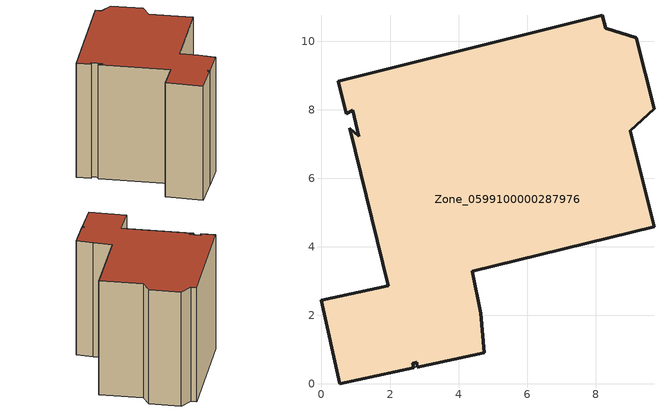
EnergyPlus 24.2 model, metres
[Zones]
Zone_0599100000287976
 floor ground (C_G): 1.95,2.87 0.83,7.46 1.09,7.23 0.91,7.99 0.73,7.89 0.49,8.84 8.19,10.77 8.29,10.38 9.18,10.11 9.7,8.04 9.01,7.39 9.7,4.59 4.39,3.29 4.65,2.06 4.75,0.92 2.79,0.49 2.77,0.63 2.66,0.61 2.7,0.47 0.53,0 0,2.44 z0
 wall outside (C_F): 9.7,8.04 9.18,10.11 8.29,10.38 8.19,10.77 0.49,8.84 0.73,7.89 0.91,7.99 1.09,7.23 0.83,7.46 1.95,2.87 0,2.44 0.53,0 2.7,0.47 2.66,0.61 2.77,0.63 2.79,0.49 4.75,0.92 4.65,2.06 4.39,3.29 9.7,4.59 9.01,7.39 9.7,8.04 z0:8.1
 roof outside (C_R): 0.83,7.46 1.95,2.87 0,2.44 0.53,0 2.7,0.47 2.66,0.61 2.77,0.63 2.79,0.49 4.75,0.92 4.65,2.06 4.39,3.29 9.7,4.59 9.01,7.39 9.7,8.04 9.18,10.11 8.29,10.38 8.19,10.77 0.49,8.84 0.73,7.89 0.91,7.99 1.09,7.23 z8.1
[BUILDING]
Pand.0599100000287976: North Axis=0; Terrain=City; Loads Convergence Tolerance Value=0.04; Temperature Convergence Tolerance Value=0.4; Solar Distribution=FullExterior; Maximum Number of Warmup Days=25; Minimum Number of Warmup Days=1
[Site:Location]
Rotterdam.The.Hague.AP_ZH_NLD Design_Conditions: Latitude=51.96; Longitude=4.45; Time Zone=1; Elevation=-4.5
[SITE:GROUNDTEMPERATURE:BUILDINGSURFACE]
18, 18, 18, 18, 18, 18, 18, 18, 18, 18, 18, 18
[MATERIAL] Thermal Absorptance=0.9; Solar Absorptance=0.7; Visible Absorptance=0.7
Name | Roughness | Thickness | Conductivity | Density | Specific Heat
G.TC.1946-1964 | MediumSmooth | 0.15 | 1 | 540 | 1210
F.TC.1946-1964 | Rough | 0.3 | 0.857143 | 1920 | 840
R.TC.1946-1964 | MediumRough | 0.2 | 0.235294 | 1500 | 1000
[CONSTRUCTION]
C_G: G.TC.1946-1964
C_F: F.TC.1946-1964
C_R: R.TC.1946-1964
[ZONE]
Zone_0599100000287976: Type=1; Multiplier=1; Ceiling Height=Autocalculate; Volume=Autocalculate; Floor Area=autocalculate; Part of Total Floor Area=Yes
[ZONEINFILTRATION:DESIGNFLOWRATE]
Infil_Zone_0599100000287976: Zone or ZoneList or Space or SpaceList=Zone_0599100000287976; Schedule=AlwaysOn; Design Flow Rate Calculation Method=Flow/Area; Flow Rate per Floor Area=0.003; Constant Term Coefficient=1; Temperature Term Coefficient=0; Velocity Term Coefficient=0; Velocity Squared Term Coefficient=0
[HVACTEMPLATE:ZONE:IDEALLOADSAIRSYSTEM]
Zone_0599100000287976: Maximum Heating Supply Air Temperature=50; Minimum Cooling Supply Air Temperature=13; Maximum Heating Supply Air Humidity Ratio=0.0156; Minimum Cooling Supply Air Humidity Ratio=0.0077; Heating Limit=NoLimit; Cooling Limit=NoLimit; Dehumidification Control Type=ConstantSensibleHeatRatio; Cooling Sensible Heat Ratio=0.7; Dehumidification Setpoint=60; Humidification Control Type=None; Humidification Setpoint=30; Outdoor Air Method=None; Outdoor Air Flow Rate per Person=0.00944; Outdoor Air Flow Rate per Zone Floor Area=0; Outdoor Air Flow Rate per Zone=0; Demand Controlled Ventilation Type=None; Outdoor Air Economizer Type=NoEconomizer; Heat Recovery Type=None; Sensible Heat Recovery Effectiveness=0.7; Latent Heat Recovery Effectiveness=0.65
[ZONECONTROL:THERMOSTAT]
ThermostatControl_Zone_0599100000287976: Zone or ZoneList=Zone_0599100000287976; Control Type Schedule=DualSetpointControlType; Control 1=Thermostat_Zone_0599100000287976; Temperature Difference Between Cutout And Setpoint=0
[THERMOSTATSETPOINT:DUALSETPOINT]
Thermostat_Zone_0599100000287976: Heating Setpoint Temperature Schedule=HeatingSetpoint_Zone_0599100000287976; Cooling Setpoint Temperature Schedule=CoolingSetpoint_Zone_0599100000287976
[SCHEDULE:COMPACT]
HeatingSetpoint_Zone_0599100000287976: Through: 12/31, For: AllDays, Until: 24:00, 21
CoolingSetpoint_Zone_0599100000287976: Through: 12/31, For: AllDays, Until: 24:00, 24
DualSetpointControlType: Through: 12/31, For: AllDays, Until: 24:00, 4
AlwaysOn: Through: 12/31, For: AllDays, Until: 24:00, 1
